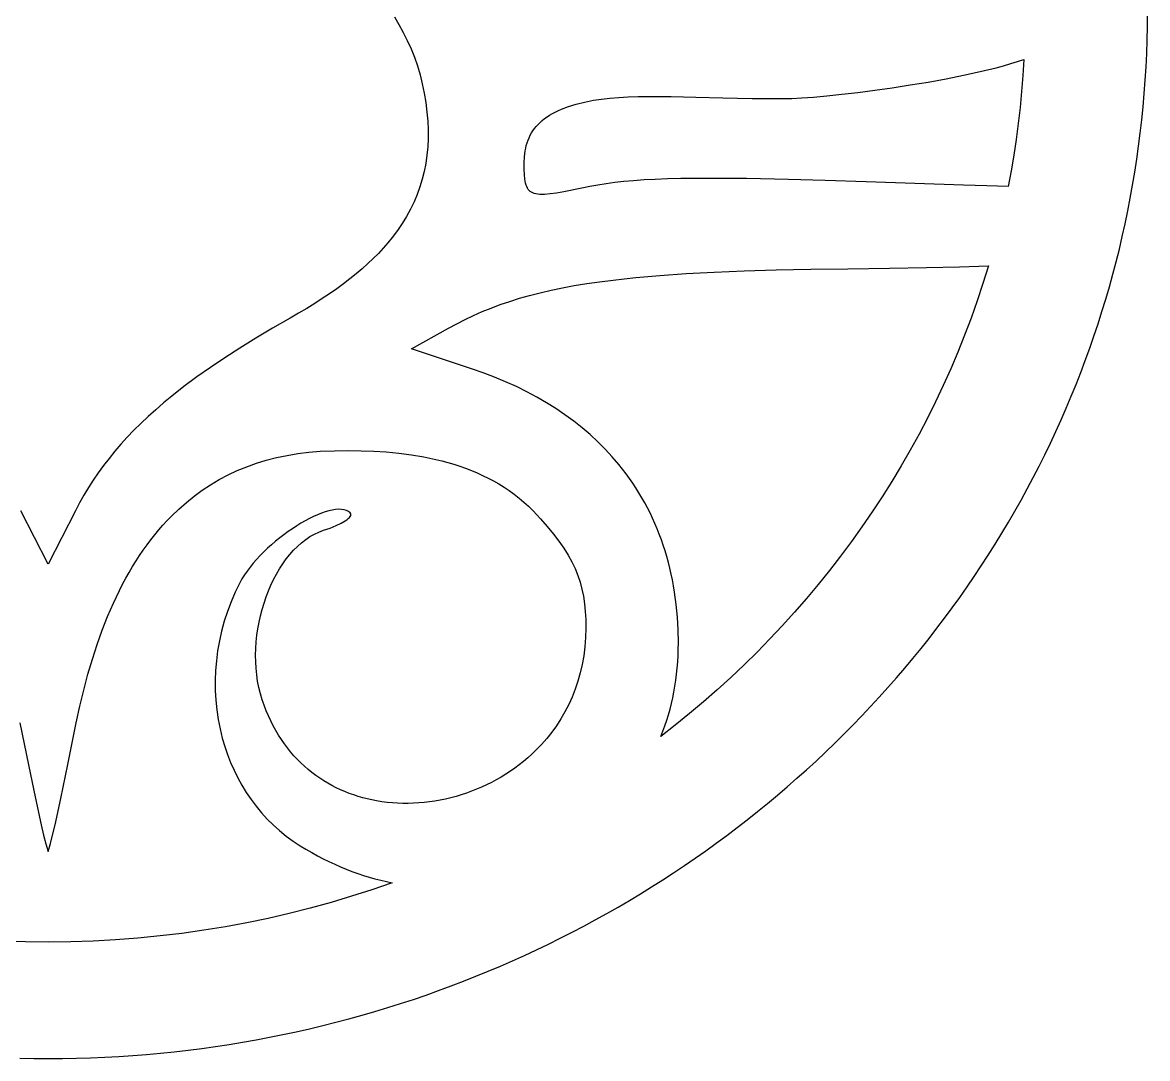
# Model space of a CAD drawing. Extents: x -1216 to 1426, y -1159 to 1456.
# Drawn here: x 74 to 1426, y -1159 to 86 of the extents above; entities that cross this region are included whole.
import ezdxf

# ---------------------------------------------------------------- set-up
doc = ezdxf.new("R2010")
doc.units = 0

msp = doc.modelspace()

# ---------------------------------------------------------------- linework, layer by layer
at = {"layer": 'Layer 1'}
for p, q in [((1425.618598, 80.878707), (1425.726723, 97.106053)), ((520.936506, 92.427408), (526.517976, 83.297896)), ((526.517976, 83.297896), (531.721861, 73.891519)), ((531.721861, 73.891519), (536.539387, 64.216219)), ((1425.295107, 64.700434), (1425.618598, 80.878707)), ((536.539387, 64.216219), (540.961776, 54.279936)), ((540.961776, 54.279936), (544.980253, 44.090613)), ((1424.757551, 48.572469), (1425.295107, 64.700434)), ((544.980253, 44.090613), (548.58604, 33.656192)), ((1269.512476, 38.877632), (1277.165933, 41.467522)), ((1277.165933, 41.467522), (1275.988443, 22.052463)), ((1277.165933, 41.467522), (1277.165933, 41.467522)), ((1424.007227, 32.496049), (1424.757551, 48.572469)), ((548.58604, 33.656192), (551.770363, 22.984616)), ((1224.825859, 26.751599), (1243.826898, 31.42942)), ((1243.826898, 31.42942), (1252.80359, 33.856604)), ((1252.80359, 33.856604), (1261.378572, 36.34)), ((1261.378572, 36.34), (1269.512476, 38.877632)), ((1423.045436, 16.47241), (1424.007227, 32.496049)), ((551.770363, 22.984616), (554.524443, 12.083825)), ((1140.627057, 10.68427), (1162.276055, 14.272874)), ((1162.276055, 14.272874), (1183.735488, 18.157508)), ((1183.735488, 18.157508), (1204.690406, 22.322356)), ((1204.690406, 22.322356), (1224.825859, 26.751599)), ((1275.988443, 22.052463), (1274.468456, 2.729038)), ((1421.873478, 0.502789), (1423.045436, 16.47241)), ((554.524443, 12.083825), (556.839505, 0.961762)), ((556.839505, 0.961762), (558.706773, -10.373631)), ((1058.43441, -0.39348), (1077.69217, 1.852822)), ((1077.69217, 1.852822), (1098.020165, 4.458426)), ((1098.020165, 4.458426), (1119.103444, 7.407515)), ((1119.103444, 7.407515), (1140.627057, 10.68427)), ((1274.468456, 2.729038), (1272.607425, -16.500578)), ((1420.492651, -15.411578), (1421.873478, 0.502789)), ((558.706773, -10.373631), (560.11747, -21.914413)), ((730.22114, -15.19344), (739.380419, -12.375743)), ((739.380419, -12.375743), (749.362325, -9.876011)), ((749.362325, -9.876011), (760.18675, -7.689312)), ((760.18675, -7.689312), (769.692959, -6.202156)), ((769.692959, -6.202156), (779.784501, -5.047878)), ((779.784501, -5.047878), (790.473334, -4.194052)), ((790.473334, -4.194052), (801.771416, -3.608253)), ((801.771416, -3.608253), (813.690704, -3.258055)), ((813.690704, -3.258055), (826.243156, -3.111033)), ((826.243156, -3.111033), (853.295382, -3.296813)), ((853.295382, -3.296813), (883.023755, -3.906188)), ((883.023755, -3.906188), (915.523935, -4.679754)), ((915.523935, -4.679754), (950.891583, -5.358105)), ((950.891583, -5.358105), (989.22236, -5.681838)), ((989.22236, -5.681838), (998.404704, -5.469313)), ((998.404704, -5.469313), (1010.23203, -4.818397)), ((1010.23203, -4.818397), (1024.38939, -3.744908)), ((1024.38939, -3.744908), (1040.561833, -2.264663)), ((1040.561833, -2.264663), (1058.43441, -0.39348)), ((560.11747, -21.914413), (561.002678, -32.706274)), ((704.354649, -27.630553), (707.480137, -25.603636)), ((707.480137, -25.603636), (710.791389, -23.661142)), ((710.791389, -23.661142), (714.290892, -21.802455)), ((714.290892, -21.802455), (717.981132, -20.026957)), ((717.981132, -20.026957), (721.864596, -18.334033)), ((721.864596, -18.334033), (730.22114, -15.19344)), ((1272.607425, -16.500578), (1270.406806, -35.634214)), ((1418.904256, -31.269455), (1420.492651, -15.411578)), ((561.002678, -32.706274), (561.445444, -43.280202)), ((689.363509, -41.599453), (691.426633, -39.053054)), ((691.426633, -39.053054), (693.660602, -36.594777)), ((693.660602, -36.594777), (696.067901, -34.224005)), ((696.067901, -34.224005), (698.651017, -31.940121)), ((698.651017, -31.940121), (701.412438, -29.742509)), ((701.412438, -29.742509), (704.354649, -27.630553)), ((1270.406806, -35.634214), (1267.868053, -54.669696)), ((1417.109592, -47.069605), (1418.904256, -31.269455)), ((561.440717, -53.643736), (560.983448, -63.804417)), ((561.445444, -43.280202), (561.440717, -53.643736)), ((681.523522, -55.674846), (682.769724, -52.678593)), ((682.769724, -52.678593), (684.174337, -49.773543)), ((684.174337, -49.773543), (685.739848, -46.959081)), ((685.739848, -46.959081), (687.468743, -44.23459)), ((687.468743, -44.23459), (689.363509, -41.599453)), ((1415.109959, -62.810792), (1417.109592, -47.069605)), ((560.983448, -63.804417), (560.068588, -73.769785)), ((678.073094, -68.584223), (678.710517, -65.216991)), ((678.710517, -65.216991), (679.496405, -61.943428)), ((679.496405, -61.943428), (680.433245, -58.762919)), ((680.433245, -58.762919), (681.523522, -55.674846)), ((1267.868053, -54.669696), (1264.992622, -73.604853)), ((1412.906655, -78.491779), (1415.109959, -62.810792)), ((560.068588, -73.769785), (558.691087, -83.547381)), ((676.958316, -83.002175), (677.233695, -75.602162)), ((677.233695, -75.602162), (677.581649, -72.045741)), ((677.581649, -72.045741), (678.073094, -68.584223)), ((1264.992622, -73.604853), (1261.781966, -92.437511)), ((1410.500981, -94.11133), (1412.906655, -78.491779)), ((556.845895, -93.144744), (554.527963, -102.569414)), ((558.691087, -83.547381), (556.845895, -93.144744)), ((677.021599, -90.436797), (676.958316, -83.002175)), ((677.266868, -96.963445), (677.021599, -90.436797)), ((1261.781966, -92.437511), (1258.237542, -111.165498)), ((1407.894237, -109.668208), (1410.500981, -94.11133)), ((554.527963, -102.569414), (551.732242, -111.828933)), ((677.777254, -102.618143), (677.266868, -96.963445)), ((678.635891, -107.436917), (677.777254, -102.618143)), ((679.221782, -109.544091), (678.635891, -107.436917)), ((775.389253, -107.962203), (765.450666, -109.526466)), ((785.772234, -106.569304), (775.389253, -107.962203)), ((796.73551, -105.346744), (785.772234, -106.569304)), ((808.414985, -104.293501), (796.73551, -105.346744)), ((820.946563, -103.408553), (808.414985, -104.293501)), ((834.466147, -102.690876), (820.946563, -103.408553)), ((849.10964, -102.139447), (834.466147, -102.690876)), ((865.012946, -101.753245), (849.10964, -102.139447)), ((882.311968, -101.531245), (865.012946, -101.753245)), ((901.14261, -101.472426), (882.311968, -101.531245)), ((943.942364, -101.840236), (901.14261, -101.472426)), ((994.499436, -102.848493), (943.942364, -101.840236)), ((1038.342562, -104.025898), (994.499436, -102.848493)), ((1087.659785, -105.558846), (1038.342562, -104.025898)), ((1204.606684, -109.674179), (1087.659785, -105.558846)), ((548.453682, -120.93084), (544.687233, -129.882676)), ((551.732242, -111.828933), (548.453682, -120.93084)), ((679.92591, -111.455792), (679.221782, -109.544091)), ((680.758666, -113.176525), (679.92591, -111.455792)), ((681.730443, -114.710792), (680.758666, -113.176525)), ((682.85163, -116.063097), (681.730443, -114.710792)), ((684.132621, -117.237943), (682.85163, -116.063097)), ((685.583806, -118.239833), (684.132621, -117.237943)), ((687.215577, -119.073269), (685.583806, -118.239833)), ((689.038326, -119.742755), (687.215577, -119.073269)), ((691.062443, -120.252795), (689.038326, -119.742755)), ((693.298321, -120.607891), (691.062443, -120.252795)), ((695.75635, -120.812546), (693.298321, -120.607891)), ((701.380431, -120.788547), (695.75635, -120.812546)), ((708.017817, -120.216822), (701.380431, -120.788547)), ((715.751641, -119.133398), (708.017817, -120.216822)), ((724.665034, -117.574297), (715.751641, -119.133398)), ((746.363054, -113.17317), (724.665034, -117.574297)), ((755.820567, -111.263114), (746.363054, -113.17317)), ((765.450666, -109.526466), (755.820567, -111.263114)), ((1232.790189, -110.594125), (1204.606684, -109.674179)), ((1258.237542, -111.165498), (1232.790189, -110.594125)), ((1405.087721, -125.161178), (1407.894237, -109.668208)), ((544.687233, -129.882676), (540.427846, -138.691981)), ((1402.082734, -140.589003), (1405.087721, -125.161178)), ((535.670472, -147.366294), (530.41006, -155.913157)), ((540.427846, -138.691981), (535.670472, -147.366294)), ((1398.880574, -155.950447), (1402.082734, -140.589003)), ((530.41006, -155.913157), (524.641561, -164.34011)), ((1395.482542, -171.244272), (1398.880574, -155.950447)), ((518.359926, -172.654692), (513.131255, -179.030947)), ((524.641561, -164.34011), (518.359926, -172.654692)), ((1391.889937, -186.469243), (1395.482542, -171.244272)), ((507.588421, -185.347719), (501.729144, -191.608475)), ((513.131255, -179.030947), (507.588421, -185.347719)), ((1388.104058, -201.624124), (1391.889937, -186.469243)), ((495.551147, -197.816679), (489.052152, -203.975795)), ((501.729144, -191.608475), (495.551147, -197.816679)), ((1384.126206, -216.707677), (1388.104058, -201.624124)), ((475.082052, -216.160623), (467.606391, -222.193265)), ((482.229879, -210.089288), (475.082052, -216.160623)), ((489.052152, -203.975795), (482.229879, -210.089288)), ((840.072288, -218.159802), (871.384313, -216.000501)), ((871.384313, -216.000501), (905.008364, -214.199546)), ((905.008364, -214.199546), (941.100184, -212.733498)), ((941.100184, -212.733498), (979.815515, -211.578918)), ((979.815515, -211.578918), (1021.310103, -210.712367)), ((1021.310103, -210.712367), (1065.739691, -210.110407)), ((1065.739691, -210.110407), (1115.874535, -209.518401)), ((1115.874535, -209.518401), (1160.374556, -208.801725)), ((1160.374556, -208.801725), (1199.759287, -207.893317)), ((1199.759287, -207.893317), (1234.54826, -206.726111)), ((1234.54826, -206.726111), (1228.05487, -227.780762)), ((1234.54826, -206.726111), (1234.54826, -206.726111)), ((459.800618, -228.190678), (451.662455, -234.156328)), ((467.606391, -222.193265), (459.800618, -228.190678)), ((737.143521, -230.440426), (752.009221, -227.994647)), ((752.009221, -227.994647), (767.535347, -225.732187)), ((767.535347, -225.732187), (783.761337, -223.647196)), ((783.761337, -223.647196), (797.098607, -222.121924)), ((797.098607, -222.121924), (810.916544, -220.700888)), ((810.916544, -220.700888), (840.072288, -218.159802)), ((1228.05487, -227.780762), (1221.140342, -248.661404)), ((1379.957679, -231.718667), (1384.126206, -216.707677)), ((443.189624, -240.093678), (434.379847, -246.006194)), ((451.662455, -234.156328), (443.189624, -240.093678)), ((671.341082, -245.623922), (683.496222, -242.173771)), ((683.496222, -242.173771), (696.114597, -238.936197)), ((696.114597, -238.936197), (709.235647, -235.905349)), ((709.235647, -235.905349), (722.898809, -233.075376)), ((722.898809, -233.075376), (737.143521, -230.440426)), ((1375.599777, -246.655857), (1379.957679, -231.718667)), ((425.230844, -251.89734), (415.740339, -257.770581)), ((434.379847, -246.006194), (425.230844, -251.89734)), ((637.260698, -257.308356), (648.262758, -253.185363)), ((648.262758, -253.185363), (659.60974, -249.292502)), ((659.60974, -249.292502), (671.341082, -245.623922)), ((1221.140342, -248.661404), (1213.809362, -269.363582)), ((1371.0538, -261.51801), (1375.599777, -246.655857)), ((395.725706, -269.477206), (374.599527, -281.598256)), ((405.906053, -263.629381), (395.725706, -269.477206)), ((415.740339, -257.770581), (405.906053, -263.629381)), ((605.929671, -271.116644), (616.133593, -266.268145)), ((616.133593, -266.268145), (626.564122, -261.667333)), ((626.564122, -261.667333), (637.260698, -257.308356)), ((1213.809362, -269.363582), (1206.066616, -289.882838)), ((1366.321047, -276.303891), (1371.0538, -261.51801)), ((374.599527, -281.598256), (354.49419, -293.546257)), ((541.475591, -306.531319), (586.043899, -281.580109)), ((586.043899, -281.580109), (595.912919, -276.218682)), ((595.912919, -276.218682), (605.929671, -271.116644)), ((1361.402818, -291.012264), (1366.321047, -276.303891)), ((354.49419, -293.546257), (335.380172, -305.347771)), ((1206.066616, -289.882838), (1197.916792, -310.214714)), ((1356.300412, -305.64189), (1361.402818, -291.012264)), ((335.380172, -305.347771), (317.227952, -317.029354)), ((613.805788, -330.392785), (541.475591, -306.531319)), ((1197.916792, -310.214714), (1189.364576, -330.354754)), ((1351.01513, -320.191535), (1356.300412, -305.64189)), ((317.227952, -317.029354), (300.008007, -328.617568)), ((1345.548269, -334.659962), (1351.01513, -320.191535)), ((300.008007, -328.617568), (283.690815, -340.138971)), ((627.806582, -335.233415), (613.805788, -330.392785)), ((641.427072, -340.402571), (627.806582, -335.233415)), ((1189.364576, -330.354754), (1180.414654, -350.2985)), ((1339.901131, -349.045934), (1345.548269, -334.659962)), ((283.690815, -340.138971), (268.246854, -351.620122)), ((654.66482, -345.89712), (641.427072, -340.402571)), ((667.517386, -351.713934), (654.66482, -345.89712)), ((1180.414654, -350.2985), (1171.071714, -370.041495)), ((1334.075015, -363.348215), (1339.901131, -349.045934)), ((253.646601, -363.08758), (243.751233, -371.256887)), ((268.246854, -351.620122), (253.646601, -363.08758)), ((679.982335, -357.849883), (667.517386, -351.713934)), ((692.057226, -364.301836), (679.982335, -357.849883)), ((703.739622, -371.066664), (692.057226, -364.301836)), ((1328.071219, -377.565568), (1334.075015, -363.348215)), ((243.751233, -371.256887), (234.25864, -379.441339)), ((715.027085, -378.141236), (703.739622, -371.066664)), ((725.917177, -385.522422), (715.027085, -378.141236)), ((1171.071714, -370.041495), (1161.340441, -389.579282)), ((1321.891045, -391.696758), (1328.071219, -377.565568)), ((225.158436, -387.650212), (216.440237, -395.892779)), ((234.25864, -379.441339), (225.158436, -387.650212)), ((736.407458, -393.207093), (725.917177, -385.522422)), ((1161.340441, -389.579282), (1151.225523, -408.907404)), ((1315.53579, -405.740548), (1321.891045, -391.696758)), ((208.093659, -404.178314), (200.108317, -412.516091)), ((216.440237, -395.892779), (208.093659, -404.178314)), ((746.495493, -401.192118), (736.407458, -393.207093)), ((756.178841, -409.474367), (746.495493, -401.192118)), ((200.108317, -412.516091), (192.473826, -420.915383)), ((765.455065, -418.050711), (756.178841, -409.474367)), ((774.321727, -426.918019), (765.455065, -418.050711)), ((1151.225523, -408.907404), (1140.731645, -428.021404)), ((1309.006755, -419.695701), (1315.53579, -405.740548)), ((185.179802, -429.385464), (178.215861, -437.935609)), ((192.473826, -420.915383), (185.179802, -429.385464)), ((392.051223, -434.316655), (405.017753, -432.143998)), ((405.017753, -432.143998), (418.325298, -430.483071)), ((418.325298, -430.483071), (431.976784, -429.337666)), ((431.976784, -429.337666), (448.888168, -428.750535)), ((448.888168, -428.750535), (465.990771, -428.534688)), ((465.990771, -428.534688), (481.057726, -428.707238)), ((465.990771, -428.534688), (465.990771, -428.534688)), ((481.057726, -428.707238), (496.173978, -429.25724)), ((496.173978, -429.25724), (511.294258, -430.228041)), ((511.294258, -430.228041), (526.373298, -431.662989)), ((526.373298, -431.662989), (541.365828, -433.605433)), ((782.776388, -436.073161), (774.321727, -426.918019)), ((1140.731645, -428.021404), (1129.863495, -446.916824)), ((1302.30524, -433.560982), (1309.006755, -419.695701)), ((178.215861, -437.935609), (171.571617, -446.575091)), ((343.536752, -448.04876), (355.168473, -443.867095)), ((355.168473, -443.867095), (367.129509, -440.181995)), ((367.129509, -440.181995), (379.422783, -436.997251)), ((379.422783, -436.997251), (392.051223, -434.316655)), ((541.365828, -433.605433), (556.22658, -436.098721)), ((556.22658, -436.098721), (563.593393, -437.565478)), ((563.593393, -437.565478), (570.910285, -439.186201)), ((570.910285, -439.186201), (578.171598, -440.96631)), ((578.171598, -440.96631), (585.371674, -442.911222)), ((585.371674, -442.911222), (592.504853, -445.026356)), ((592.504853, -445.026356), (599.565477, -447.317131)), ((790.81661, -445.513007), (782.776388, -436.073161)), ((795.139937, -450.926008), (790.81661, -445.513007)), ((1295.432544, -447.335153), (1302.30524, -433.560982)), ((165.236685, -455.313183), (159.200682, -464.159161)), ((171.571617, -446.575091), (165.236685, -455.313183)), ((310.588222, -463.535233), (321.249552, -457.886621)), ((321.249552, -457.886621), (332.23142, -452.723199)), ((332.23142, -452.723199), (343.536752, -448.04876)), ((599.565477, -447.317131), (606.547888, -449.788965)), ((606.547888, -449.788965), (613.446427, -452.447277)), ((613.446427, -452.447277), (620.255435, -455.297485)), ((620.255435, -455.297485), (626.969254, -458.345008)), ((626.969254, -458.345008), (633.582225, -461.595264)), ((799.332026, -456.42692), (795.139937, -450.926008)), ((803.392484, -462.015213), (799.332026, -456.42692)), ((1129.863495, -446.916824), (1118.62576, -465.589207)), ((1288.389965, -461.016978), (1295.432544, -447.335153)), ((159.200682, -464.159161), (153.453223, -473.122297)), ((290.215475, -476.272866), (300.244505, -469.665245)), ((300.244505, -469.665245), (310.588222, -463.535233)), ((633.582225, -461.595264), (640.088689, -465.053672)), ((640.088689, -465.053672), (646.482988, -468.725651)), ((646.482988, -468.725651), (652.759463, -472.616619)), ((652.759463, -472.616619), (658.912457, -476.731994)), ((807.320917, -467.690353), (803.392484, -462.015213)), ((811.11693, -473.451808), (807.320917, -467.690353)), ((1118.62576, -465.589207), (1107.023125, -484.034097)), ((1281.178805, -474.605221), (1288.389965, -461.016978)), ((147.983923, -482.211866), (142.782398, -491.437141)), ((153.453223, -473.122297), (147.983923, -482.211866)), ((271.089778, -490.905767), (280.498208, -483.354304)), ((280.498208, -483.354304), (290.215475, -476.272866)), ((658.912457, -476.731994), (664.936309, -481.077195)), ((664.936309, -481.077195), (670.825361, -485.657641)), ((670.825361, -485.657641), (676.573955, -490.47875)), ((814.78013, -479.299046), (811.11693, -473.451808)), ((818.310122, -485.231534), (814.78013, -479.299046)), ((821.706511, -491.248739), (818.310122, -485.231534)), ((1107.023125, -484.034097), (1095.060278, -502.247035)), ((1273.800363, -488.098646), (1281.178805, -474.605221)), ((142.782398, -491.437141), (137.838262, -500.807396)), ((253.187728, -507.403607), (261.98726, -498.923465)), ((261.98726, -498.923465), (271.089778, -490.905767)), ((446.388964, -500.025253), (442.22189, -500.987959)), ((450.332358, -499.400228), (446.388964, -500.025253)), ((454.028911, -499.127515), (450.332358, -499.400228)), ((457.455463, -499.22174), (454.028911, -499.127515)), ((460.588853, -499.697535), (457.455463, -499.22174)), ((463.40592, -500.569526), (460.588853, -499.697535)), ((676.573955, -490.47875), (682.176433, -495.54594)), ((682.176433, -495.54594), (687.627135, -500.864631)), ((824.968904, -497.35013), (821.706511, -491.248739)), ((828.096906, -503.535174), (824.968904, -497.35013)), ((1266.255937, -501.496016), (1273.800363, -488.098646)), ((105.028715, -565.164533), (72.161736, -500.807396)), ((137.838262, -500.807396), (105.028715, -565.164533)), ((242.994593, -518.218421), (248.037094, -512.728292)), ((248.037094, -512.728292), (253.187728, -507.403607)), ((413.81918, -513.036299), (408.734851, -515.953171)), ((418.841955, -510.354707), (413.81918, -513.036299)), ((423.780015, -507.923025), (418.841955, -510.354707)), ((428.6102, -505.75588), (423.780015, -507.923025)), ((433.309347, -503.867901), (428.6102, -505.75588)), ((437.854298, -502.273718), (433.309347, -503.867901)), ((442.22189, -500.987959), (437.854298, -502.273718)), ((456.948228, -515.889078), (461.907953, -513.012819)), ((461.907953, -513.012819), (463.930068, -511.614276)), ((465.883504, -501.852343), (463.40592, -500.569526)), ((463.930068, -511.614276), (465.624992, -510.25637)), ((465.624992, -510.25637), (466.976205, -508.949784)), ((467.998443, -503.560615), (465.883504, -501.852343)), ((466.976205, -508.949784), (467.967189, -507.705204)), ((467.967189, -507.705204), (468.581424, -506.533313)), ((468.61357, -504.450334), (467.998443, -503.560615)), ((468.581424, -506.533313), (468.802391, -505.444794)), ((468.802391, -505.444794), (468.61357, -504.450334)), ((687.627135, -500.864631), (696.571625, -510.627725)), ((696.571625, -510.627725), (704.693742, -519.949116)), ((831.090123, -509.803338), (828.096906, -503.535174)), ((833.948161, -516.15409), (831.090123, -509.803338)), ((1095.060278, -502.247035), (1082.741904, -520.223565)), ((1258.546829, -514.796095), (1266.255937, -501.496016)), ((233.23146, -529.691675), (238.059592, -523.873161)), ((238.059592, -523.873161), (242.994593, -518.218421)), ((393.344145, -525.969177), (388.245207, -529.680881)), ((398.474172, -522.434239), (393.344145, -525.969177)), ((403.612128, -519.090693), (398.474172, -522.434239)), ((408.734851, -515.953171), (403.612128, -519.090693)), ((424.895601, -528.974301), (430.348432, -526.430304)), ((430.348432, -526.430304), (435.934471, -524.381983)), ((435.934471, -524.381983), (443.829333, -521.659133)), ((443.829333, -521.659133), (450.87797, -518.799674)), ((450.87797, -518.799674), (456.948228, -515.889078)), ((704.693742, -519.949116), (712.027336, -528.896276)), ((836.670625, -522.586898), (833.948161, -516.15409)), ((839.257122, -529.101229), (836.670625, -522.586898)), ((1082.741904, -520.223565), (1070.072692, -537.95923)), ((1250.674336, -527.997646), (1258.546829, -514.796095)), ((223.893283, -541.816687), (228.509568, -535.673129)), ((228.509568, -535.673129), (233.23146, -529.691675)), ((378.23324, -537.576066), (373.366533, -541.730291)), ((383.200518, -533.55472), (378.23324, -537.576066)), ((388.245207, -529.680881), (383.200518, -533.55472)), ((404.573518, -543.672466), (409.414937, -539.363056)), ((409.414937, -539.363056), (414.420996, -535.462406)), ((414.420996, -535.462406), (419.583836, -531.992244)), ((419.583836, -531.992244), (424.895601, -528.974301)), ((712.027336, -528.896276), (718.606253, -537.536677)), ((718.606253, -537.536677), (724.464342, -545.937789)), ((841.707257, -535.69655), (839.257122, -529.101229)), ((844.020636, -542.37233), (841.707257, -535.69655)), ((1070.072692, -537.95923), (1057.057326, -555.449572)), ((1242.639759, -541.099433), (1250.674336, -527.997646)), ((214.975011, -554.586776), (219.381974, -548.121514)), ((219.381974, -548.121514), (223.893283, -541.816687)), ((364.027476, -550.378859), (359.601448, -554.843946)), ((368.623558, -546.002765), (364.027476, -550.378859)), ((373.366533, -541.730291), (368.623558, -546.002765)), ((391.11568, -558.835965), (395.416032, -553.43065)), ((395.416032, -553.43065), (399.904597, -548.368907)), ((399.904597, -548.368907), (404.573518, -543.672466)), ((724.464342, -545.937789), (729.635452, -554.167084)), ((846.196864, -549.128036), (844.020636, -542.37233)), ((848.235548, -555.963135), (846.196864, -549.128036)), ((1226.089551, -566.998769), (1234.444398, -554.10022)), ((1234.444398, -554.10022), (1242.639759, -541.099433)), ((206.471596, -567.995263), (210.671762, -561.211637)), ((210.671762, -561.211637), (214.975011, -554.586776)), ((351.352195, -563.982578), (347.575292, -568.626866)), ((355.368634, -559.383395), (351.352195, -563.982578)), ((359.601448, -554.843946), (355.368634, -559.383395)), ((383.111051, -570.590398), (387.011401, -564.563124)), ((387.011401, -564.563124), (391.11568, -558.835965)), ((729.635452, -554.167084), (734.15343, -562.292033)), ((734.15343, -562.292033), (738.052125, -570.380109)), ((850.136292, -562.877095), (848.235548, -555.963135)), ((851.898704, -569.869383), (850.136292, -562.877095)), ((1057.057326, -555.449572), (1043.700494, -572.690134)), ((1217.576519, -579.793846), (1226.089551, -566.998769)), ((198.377991, -582.035465), (202.373883, -574.936817)), ((202.373883, -574.936817), (206.471596, -567.995263)), ((340.832738, -577.992244), (337.913407, -582.684075)), ((344.061086, -573.301631), (340.832738, -577.992244)), ((347.575292, -568.626866), (344.061086, -573.301631)), ((375.953571, -583.458372), (379.422488, -576.896057)), ((379.422488, -576.896057), (383.111051, -570.590398)), ((738.052125, -570.380109), (741.365385, -578.498782)), ((741.365385, -578.498782), (744.127059, -586.715524)), ((853.522388, -576.939468), (851.898704, -569.869383)), ((855.006951, -584.086816), (853.522388, -576.939468)), ((1043.700494, -572.690134), (1030.006883, -589.67646)), ((1208.906601, -592.484213), (1217.576519, -579.793846)), ((190.689145, -596.700703), (194.483288, -589.290372)), ((194.483288, -589.290372), (198.377991, -582.035465)), ((332.48056, -593.028858), (329.78244, -598.733929)), ((335.326256, -587.362496), (332.48056, -593.028858)), ((337.913407, -582.684075), (335.326256, -587.362496)), ((369.706106, -597.266057), (372.712158, -590.255615)), ((372.712158, -590.255615), (375.953571, -583.458372)), ((744.127059, -586.715524), (746.370994, -595.097806)), ((856.351998, -591.310895), (855.006951, -584.086816)), ((857.557135, -598.611174), (856.351998, -591.310895)), ((1030.006883, -589.67646), (1015.981178, -606.404091)), ((1200.081096, -605.068634), (1208.906601, -592.484213)), ((183.40001, -611.984297), (186.994929, -604.265623)), ((186.994929, -604.265623), (190.689145, -596.700703)), ((329.78244, -598.733929), (324.826357, -610.249106)), ((364.431518, -611.839619), (366.943273, -604.467967)), ((366.943273, -604.467967), (369.706106, -597.266057)), ((746.370994, -595.097806), (748.131038, -603.7131)), ((748.131038, -603.7131), (749.441041, -612.628877)), ((859.546101, -613.438197), (857.557135, -598.611174)), ((1015.981178, -606.404091), (1001.628068, -622.868571)), ((1191.101304, -617.545873), (1200.081096, -605.068634)), ((176.505539, -627.879564), (179.903757, -619.855889)), ((179.903757, -619.855889), (183.40001, -611.984297)), ((324.826357, -610.249106), (320.45287, -621.88583)), ((360.192671, -627.005226), (362.178698, -619.359281)), ((362.178698, -619.359281), (364.431518, -611.839619)), ((749.441041, -612.628877), (750.33485, -621.912609)), ((860.970696, -628.563626), (859.546101, -613.438197)), ((1181.968525, -629.914693), (1191.101304, -617.545873)), ((170.000682, -644.379825), (176.505539, -627.879564)), ((316.65684, -633.621904), (313.433126, -645.435131)), ((320.45287, -621.88583), (316.65684, -633.621904)), ((357.052429, -642.589047), (358.481296, -634.755724)), ((358.481296, -634.755724), (360.192671, -627.005226)), ((750.33485, -621.912609), (750.846313, -631.631767)), ((750.846313, -631.631767), (751.009279, -641.853822)), ((861.827766, -643.983202), (860.970696, -628.563626)), ((1001.628068, -622.868571), (986.952237, -639.065443)), ((1172.684058, -642.173858), (1181.968525, -629.914693)), ((163.88039, -661.4784), (170.000682, -644.379825)), ((313.433126, -645.435131), (310.776591, -657.303316)), ((355.91393, -650.483465), (357.052429, -642.589047)), ((751.009279, -641.853822), (750.732279, -653.20339)), ((862.114156, -659.692665), (861.827766, -643.983202)), ((986.952237, -639.065443), (971.958373, -654.990248)), ((1163.249203, -654.322131), (1172.684058, -642.173858)), ((158.139615, -679.168606), (163.88039, -661.4784)), ((310.776591, -657.303316), (308.682096, -669.204261)), ((354.539464, -666.368669), (355.073656, -658.417248)), ((355.073656, -658.417248), (355.91393, -650.483465)), ((750.732279, -653.20339), (749.912712, -664.281082)), ((862.032179, -667.383086), (862.114156, -659.692665)), ((971.958373, -654.990248), (956.651163, -670.638532)), ((1153.665259, -666.358276), (1163.249203, -654.322131)), ((308.682096, -669.204261), (307.144501, -681.115769)), ((354.319214, -674.315998), (354.539464, -666.368669)), ((354.420763, -682.237506), (354.319214, -674.315998)), ((748.567617, -675.083098), (746.714036, -685.605638)), ((749.912712, -664.281082), (748.567617, -675.083098)), ((861.376323, -682.495702), (861.786238, -674.984067)), ((861.786238, -674.984067), (862.032179, -667.383086)), ((956.651163, -670.638532), (941.035293, -686.005835)), ((1143.933525, -678.281057), (1153.665259, -666.358276)), ((152.773309, -697.443765), (158.139615, -679.168606)), ((307.144501, -681.115769), (306.158668, -693.015646)), ((354.851968, -690.111464), (354.420763, -682.237506)), ((746.714036, -685.605638), (744.369006, -695.8449)), ((860.802423, -689.918086), (861.376323, -682.495702)), ((941.035293, -686.005835), (925.115449, -701.0877)), ((1134.055302, -690.089238), (1143.933525, -678.281057)), ((147.776423, -716.297194), (152.773309, -697.443765)), ((306.158668, -693.015646), (305.719458, -704.881692)), ((355.620688, -697.916144), (354.851968, -690.111464)), ((356.734781, -705.629815), (355.620688, -697.916144)), ((744.369006, -695.8449), (741.549568, -705.797086)), ((859.162621, -704.495476), (860.064526, -697.251312)), ((860.064526, -697.251312), (860.802423, -689.918086)), ((925.115449, -701.0877), (908.896319, -715.879672)), ((1113.864586, -713.356851), (1124.03189, -701.781581)), ((1124.03189, -701.781581), (1134.055302, -690.089238)), ((305.719458, -704.881692), (305.821732, -716.691713)), ((358.202105, -713.230749), (356.734781, -705.629815)), ((360.030517, -720.697216), (358.202105, -713.230749)), ((738.272761, -715.458394), (734.555625, -724.825024)), ((741.549568, -705.797086), (738.272761, -715.458394)), ((856.866742, -718.716995), (858.096697, -711.650672)), ((858.096697, -711.650672), (859.162621, -704.495476)), ((908.896319, -715.879672), (892.382588, -730.377292)), ((1103.554692, -724.813811), (1113.864586, -713.356851)), ((143.143908, -735.722214), (147.776423, -716.297194)), ((305.821732, -716.691713), (306.460351, -728.423512)), ((306.460351, -728.423512), (307.630176, -740.054891)), ((362.227876, -728.007489), (360.030517, -720.697216)), ((364.543209, -734.663037), (362.227876, -728.007489)), ((734.555625, -724.825024), (730.415199, -733.893177)), ((853.914697, -732.583397), (855.472746, -725.694538)), ((855.472746, -725.694538), (856.866742, -718.716995)), ((1093.103506, -736.151225), (1103.554692, -724.813811)), ((138.870715, -755.712144), (143.143908, -735.722214)), ((307.630176, -740.054891), (309.326068, -751.563654)), ((367.029122, -741.124702), (364.543209, -734.663037)), ((369.681327, -747.393425), (367.029122, -741.124702)), ((725.868523, -742.659052), (720.932636, -751.118849)), ((730.415199, -733.893177), (725.868523, -742.659052)), ((850.306395, -746.09544), (852.192584, -739.383667)), ((852.192584, -739.383667), (853.914697, -732.583397)), ((892.382588, -730.377292), (875.578944, -744.576103)), ((1082.512328, -747.367856), (1093.103506, -736.151225)), ((71.129282, -755.712144), (81.3341, -806.099248)), ((128.680511, -805.991576), (138.870715, -755.712144)), ((309.326068, -751.563654), (311.542888, -762.927605)), ((372.495537, -753.470149), (369.681327, -747.393425)), ((375.467464, -759.355818), (372.495537, -753.470149)), ((720.932636, -751.118849), (715.624579, -759.268767)), ((846.041746, -759.25388), (848.25612, -752.718813)), ((848.25612, -752.718813), (850.306395, -746.09544)), ((875.578944, -744.576103), (858.490073, -758.471649)), ((1071.782458, -758.462468), (1082.512328, -747.367856)), ((311.542888, -762.927605), (314.275498, -774.124548)), ((378.592821, -765.051374), (375.467464, -759.355818)), ((381.867321, -770.55776), (378.592821, -765.051374)), ((709.96139, -767.105006), (703.960109, -774.623766)), ((715.624579, -759.268767), (709.96139, -767.105006)), ((858.490073, -758.471649), (841.120661, -772.059471)), ((841.120661, -772.059471), (843.663264, -765.700734)), ((843.663264, -765.700734), (846.041746, -759.25388)), ((1049.911839, -780.280689), (1060.915195, -769.433824)), ((1060.915195, -769.433824), (1071.782458, -758.462468)), ((314.275498, -774.124548), (317.174524, -784.049854)), ((385.286676, -775.875918), (381.867321, -770.55776)), ((388.8466, -781.006791), (385.286676, -775.875918)), ((392.542804, -785.951323), (388.8466, -781.006791)), ((697.637776, -781.821247), (691.011431, -788.693649)), ((703.960109, -774.623766), (697.637776, -781.821247)), ((1038.773689, -791.001826), (1049.911839, -780.280689)), ((317.174524, -784.049854), (320.48422, -793.805384)), ((320.48422, -793.805384), (324.200915, -803.374914)), ((396.371002, -790.710455), (392.542804, -785.951323)), ((400.326906, -795.28513), (396.371002, -790.710455)), ((404.406229, -799.676291), (400.326906, -795.28513)), ((686.210006, -793.300902), (681.274347, -797.746441)), ((691.011431, -788.693649), (686.210006, -793.300902)), ((1027.502045, -801.595998), (1038.773689, -791.001826)), ((81.3341, -806.099248), (89.741323, -846.795902)), ((120.27093, -846.626597), (128.680511, -805.991576)), ((324.200915, -803.374914), (328.320943, -812.742215)), ((408.604683, -803.884881), (404.406229, -799.676291)), ((412.917982, -807.911843), (408.604683, -803.884881)), ((417.341837, -811.758119), (412.917982, -807.911843)), ((665.720178, -810.099827), (660.305796, -813.885564)), ((671.023611, -806.147198), (665.720178, -810.099827)), ((676.210275, -802.028971), (671.023611, -806.147198)), ((681.274347, -797.746441), (676.210275, -802.028971)), ((1016.098207, -812.061969), (1027.502045, -801.595998)), ((328.320943, -812.742215), (332.840635, -821.891062)), ((332.840635, -821.891062), (337.756322, -830.805229)), ((421.871961, -815.424652), (417.341837, -811.758119)), ((426.504068, -818.912384), (421.871961, -815.424652)), ((431.23387, -822.222259), (426.504068, -818.912384)), ((436.057079, -825.355219), (431.23387, -822.222259)), ((643.455179, -824.228475), (637.655221, -827.333697)), ((649.167475, -820.951183), (643.455179, -824.228475)), ((654.786288, -817.503114), (649.167475, -820.951183)), ((660.305796, -813.885564), (654.786288, -817.503114)), ((992.899144, -832.604363), (1004.563473, -822.398503)), ((1004.563473, -822.398503), (1016.098207, -812.061969)), ((337.756322, -830.805229), (343.064336, -839.46849)), ((440.969408, -828.312207), (436.057079, -825.355219)), ((445.96657, -831.094166), (440.969408, -828.312207)), ((451.044278, -833.702038), (445.96657, -831.094166)), ((456.198244, -836.136765), (451.044278, -833.702038)), ((461.42418, -838.399292), (456.198244, -836.136765)), ((619.787595, -835.603994), (613.695207, -838.007988)), ((625.815607, -833.022751), (619.787595, -835.603994)), ((631.773423, -830.265554), (625.815607, -833.022751)), ((637.655221, -827.333697), (631.773423, -830.265554)), ((981.106519, -842.678313), (992.899144, -832.604363)), ((89.741323, -846.795902), (96.614714, -878.287797)), ((113.389054, -878.098472), (120.27093, -846.626597)), ((343.064336, -839.46849), (348.761008, -847.864618)), ((348.761008, -847.864618), (354.84267, -855.977386)), ((466.717801, -840.49056), (461.42418, -838.399292)), ((472.074817, -842.411512), (466.717801, -840.49056)), ((477.490942, -844.163092), (472.074817, -842.411512)), ((482.961889, -845.74624), (477.490942, -844.163092)), ((488.48337, -847.161902), (482.961889, -845.74624)), ((494.051098, -848.411018), (488.48337, -847.161902)), ((499.660785, -849.494532), (494.051098, -848.411018)), ((505.916421, -850.502387), (499.660785, -849.494532)), ((512.212471, -851.309691), (505.916421, -850.502387)), ((518.543115, -851.917738), (512.212471, -851.309691)), ((563.337205, -850.703636), (556.927417, -851.454135)), ((569.735013, -849.764236), (563.337205, -850.703636)), ((576.11502, -848.637232), (569.735013, -849.764236)), ((582.471402, -847.323917), (576.11502, -848.637232)), ((588.79834, -845.825585), (582.471402, -847.323917)), ((595.090011, -844.143532), (588.79834, -845.825585)), ((601.340594, -842.279052), (595.090011, -844.143532)), ((607.544266, -840.233439), (601.340594, -842.279052)), ((613.695207, -838.007988), (607.544266, -840.233439)), ((969.186898, -852.619116), (981.106519, -842.678313)), ((354.84267, -855.977386), (361.305653, -863.790569)), ((361.305653, -863.790569), (368.14629, -871.28794)), ((524.90253, -852.327824), (518.543115, -851.917738)), ((531.284894, -852.541242), (524.90253, -852.327824)), ((537.684387, -852.559288), (531.284894, -852.541242)), ((544.095186, -852.383256), (537.684387, -852.559288)), ((550.51147, -852.01444), (544.095186, -852.383256)), ((556.927417, -851.454135), (550.51147, -852.01444)), ((944.971864, -872.096338), (957.14158, -862.425537)), ((957.14158, -862.425537), (969.186898, -852.619116)), ((96.614714, -878.287797), (99.558648, -890.733739)), ((110.441968, -890.548626), (113.389054, -878.098472)), ((368.14629, -871.28794), (375.360911, -878.453274)), ((375.360911, -878.453274), (382.945848, -885.270343)), ((932.679051, -881.630283), (944.971864, -872.096338)), ((99.558648, -890.733739), (102.218036, -901.060624)), ((107.781962, -900.888469), (110.441968, -890.548626)), ((382.945848, -885.270343), (390.897433, -891.722921)), ((390.897433, -891.722921), (399.211997, -897.794783)), ((907.72933, -900.282661), (920.26444, -891.026137)), ((920.26444, -891.026137), (932.679051, -881.630283)), ((102.218036, -901.060624), (105.028715, -910.524805)), ((105.028715, -910.524805), (107.781962, -900.888469)), ((399.211997, -897.794783), (407.885872, -903.469701)), ((407.885872, -903.469701), (414.793474, -907.645906)), ((895.075021, -909.398622), (907.72933, -900.282661)), ((414.793474, -907.645906), (421.700214, -911.635669)), ((421.700214, -911.635669), (428.606088, -915.4389)), ((428.606088, -915.4389), (435.511094, -919.05551)), ((869.414005, -927.203902), (882.302813, -918.37278)), ((882.302813, -918.37278), (895.075021, -909.398622)), ((435.511094, -919.05551), (442.415229, -922.48541)), ((442.415229, -922.48541), (449.31849, -925.728509)), ((449.31849, -925.728509), (456.220875, -928.784719)), ((456.220875, -928.784719), (463.12238, -931.653951)), ((463.12238, -931.653951), (470.023004, -934.336113)), ((856.409896, -935.890749), (869.414005, -927.203902)), ((470.023004, -934.336113), (476.922742, -936.831119)), ((476.922742, -936.831119), (483.821593, -939.138876)), ((483.821593, -939.138876), (490.719554, -941.259297)), ((490.719554, -941.259297), (497.616622, -943.192292)), ((497.616622, -943.192292), (504.512793, -944.937772)), ((504.512793, -944.937772), (511.408066, -946.495646)), ((830.060975, -952.826675), (843.291786, -944.432085)), ((843.291786, -944.432085), (856.409896, -935.890749)), ((494.071581, -956.256395), (469.596629, -964.151283)), ((518.302438, -947.865825), (494.071581, -956.256395)), ((511.408066, -946.495646), (518.302438, -947.865825)), ((816.718762, -961.073282), (830.060975, -952.826675)), ((444.88421, -971.54419), (419.940951, -978.428817)), ((469.596629, -964.151283), (444.88421, -971.54419)), ((789.70533, -977.117601), (803.266447, -969.170669)), ((803.266447, -969.170669), (816.718762, -961.073282)), ((394.77348, -984.798868), (369.388424, -990.648044)), ((419.940951, -978.428817), (394.77348, -984.798868)), ((762.261885, -992.55515), (776.036709, -984.91284)), ((776.036709, -984.91284), (789.70533, -977.117601)), ((343.79241, -995.970046), (317.992065, -1000.758577)), ((369.388424, -990.648044), (343.79241, -995.970046)), ((734.398824, -1007.376038), (748.382157, -1000.043295)), ((748.382157, -1000.043295), (762.261885, -992.55515)), ((239.431326, -1011.86036), (212.879935, -1014.452024)), ((265.804896, -1008.710032), (239.431326, -1011.86036)), ((291.994018, -1005.007338), (265.804896, -1008.710032)), ((317.992065, -1000.758577), (291.994018, -1005.007338)), ((720.313186, -1014.552144), (734.398824, -1007.376038)), ((77.830868, -1018.812056), (50.783441, -1017.934247)), ((105.028715, -1019.10608), (77.830868, -1018.812056)), ((132.225114, -1018.812052), (105.028715, -1019.10608)), ((159.270201, -1017.934169), (132.225114, -1018.812052)), ((186.157351, -1016.478727), (159.270201, -1017.934169)), ((212.879935, -1014.452024), (186.157351, -1016.478727)), ((691.840195, -1028.429496), (706.126543, -1021.570375)), ((706.126543, -1021.570375), (720.313186, -1014.552144)), ((662.973578, -1041.665459), (677.45544, -1035.128269)), ((677.45544, -1035.128269), (691.840195, -1028.429496)), ((633.723733, -1054.250143), (648.395909, -1048.039829)), ((648.395909, -1048.039829), (662.973578, -1041.665459)), ((589.153154, -1071.884384), (604.101055, -1066.173657)), ((604.101055, -1066.173657), (618.958348, -1060.295165)), ((618.958348, -1060.295165), (633.723733, -1054.250143)), ((558.990721, -1082.797596), (574.115942, -1077.426109)), ((574.115942, -1077.426109), (589.153154, -1071.884384)), ((513.099994, -1097.878264), (528.481448, -1093.02491)), ((528.481448, -1093.02491), (543.77879, -1087.997608)), ((543.77879, -1087.997608), (558.990721, -1082.797596)), ((466.463963, -1111.382278), (482.089952, -1107.058184)), ((482.089952, -1107.058184), (497.635729, -1102.556434)), ((497.635729, -1102.556434), (513.099994, -1097.878264)), ((419.117715, -1123.276256), (434.976544, -1119.49255)), ((434.976544, -1119.49255), (450.75906, -1115.527479)), ((450.75906, -1115.527479), (466.463963, -1111.382278)), ((354.945248, -1136.572695), (371.096337, -1133.526815)), ((371.096337, -1133.526815), (387.176312, -1130.294625)), ((387.176312, -1130.294625), (403.183871, -1126.87736)), ((403.183871, -1126.87736), (419.117715, -1123.276256)), ((273.168548, -1148.964148), (289.655723, -1146.868371)), ((289.655723, -1146.868371), (306.07828, -1144.580101)), ((306.07828, -1144.580101), (322.434919, -1142.100574)), ((322.434919, -1142.100574), (338.724342, -1139.431026)), ((338.724342, -1139.431026), (354.945248, -1136.572695)), ((70.956532, -1158.652251), (87.966823, -1158.959949)), ((87.966823, -1158.959949), (105.028715, -1159.062789)), ((105.028715, -1159.062789), (122.090594, -1158.959945)), ((122.090594, -1158.959945), (139.10085, -1158.652244)), ((139.10085, -1158.652244), (156.058184, -1158.140923)), ((156.058184, -1158.140923), (172.961297, -1157.427217)), ((172.961297, -1157.427217), (189.808889, -1156.512363)), ((189.808889, -1156.512363), (206.59966, -1155.397597)), ((206.59966, -1155.397597), (223.332311, -1154.084157)), ((223.332311, -1154.084157), (240.005543, -1152.573277)), ((240.005543, -1152.573277), (256.618055, -1150.866196)), ((256.618055, -1150.866196), (273.168548, -1148.964148))]:
    msp.add_line(p, q, dxfattribs=at)

doc.saveas('drawing.dxf')
